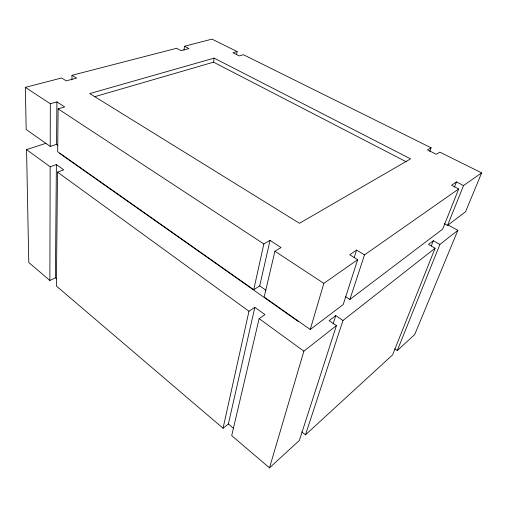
<?xml version="1.0" encoding="UTF-8"?>
<svg xmlns="http://www.w3.org/2000/svg" width="507" height="507" viewBox="0 0 507 507"><rect width="100%" height="100%" fill="white"/><g stroke="black" fill="none" stroke-linecap="round" stroke-linejoin="round"><path stroke-width="0.76" d="M50.161 166.778L56.378 164.572L55.428 277.811L49.87 280.485L50.161 166.778L26.567 149.628L45.96 143.297M50.212 146.428L50.32 103.745L25.35 87.35L26.174 129.5L50.212 146.428L56.55 144.324L57.798 145.192M56.55 144.324L56.904 101.875L50.32 103.745M56.378 164.572L63.717 169.851L57.5 172.114L56.41 286.068L223.055 428.25L228.391 423.966L254.844 307.337L264.977 314.625L259.115 318.637L231.699 435.621L269.49 467.866L299.377 440.425L336.401 325.64L329.125 320.658L335.748 315.582L342.979 320.481L435.088 248.221L428.491 244.444L433.327 240.736L439.886 244.456L457.846 230.368L448.137 225.038M56.904 101.875L64.687 106.933L58.102 108.859L57.69 151.694L253.722 289.719L259.704 285.897L270.035 240.381L281.062 247.549L274.914 251.238L264.172 297.077L310.246 329.518L343.207 304.53L357.669 259.679L349.729 254.761L356.592 250.084L364.482 254.907L458.696 188.953L451.566 185.264L456.458 181.924L463.544 185.556L481.65 172.874L439.88 152.157L436.343 154.28L427.521 149.882L431.096 147.797L243.423 54.712L239.253 55.928L232.916 52.766L237.099 51.575L236.598 54.68M71.905 79.973L72.007 75.302L176.601 48.285L181.1 50.637L188.94 48.571L184.453 46.257L184.003 50.123M94.904 96.634L213.555 62.171L214.138 58.121L410.562 158.862L299.498 223.289L89.752 93.586L214.138 58.121M223.055 428.25L248.956 311.254L254.844 307.337M253.722 289.719L263.849 243.968L270.035 240.381M269.49 467.866L303.87 351.161L336.401 325.64M310.246 329.518L323.84 283.369L357.669 259.679M333.112 323.859L335.748 315.582M354.19 257.626L356.592 250.084M301.804 431.901L305.48 434.829L342.979 320.481M345.527 296.633L349.868 299.479L364.482 254.907M429.778 151.492L431.096 147.797M431.299 245.889L433.327 240.736M454.468 186.994L456.458 181.924M435.088 248.221L392.627 354.83L305.48 434.829M458.696 188.953L442.706 229.094L349.868 299.479M394.75 348.886L397.266 350.578L439.886 244.456M444.157 223.593L447.523 225.444L463.544 185.556M457.846 230.368L414.701 334.569L397.266 350.578M481.65 172.874L465.54 211.787L447.523 225.444M140.185 210.779L141.63 210.132M25.35 87.35L61.632 77.977L66.227 80.835L76.601 78.103L72.007 75.302M184.453 46.257L212.021 39.134L237.099 51.575M213.555 62.171L406.253 161.784M58.102 108.859L263.849 243.968M274.914 251.238L323.84 283.369M259.704 285.897L265.833 290.169M59.655 153.38L298.471 321.615M57.5 172.114L248.956 311.254M259.115 318.637L303.87 351.161M55.428 277.811L56.613 278.812M228.391 423.966L233.556 428.333M49.87 280.485L28.766 262.48L26.567 149.628"/></g></svg>
